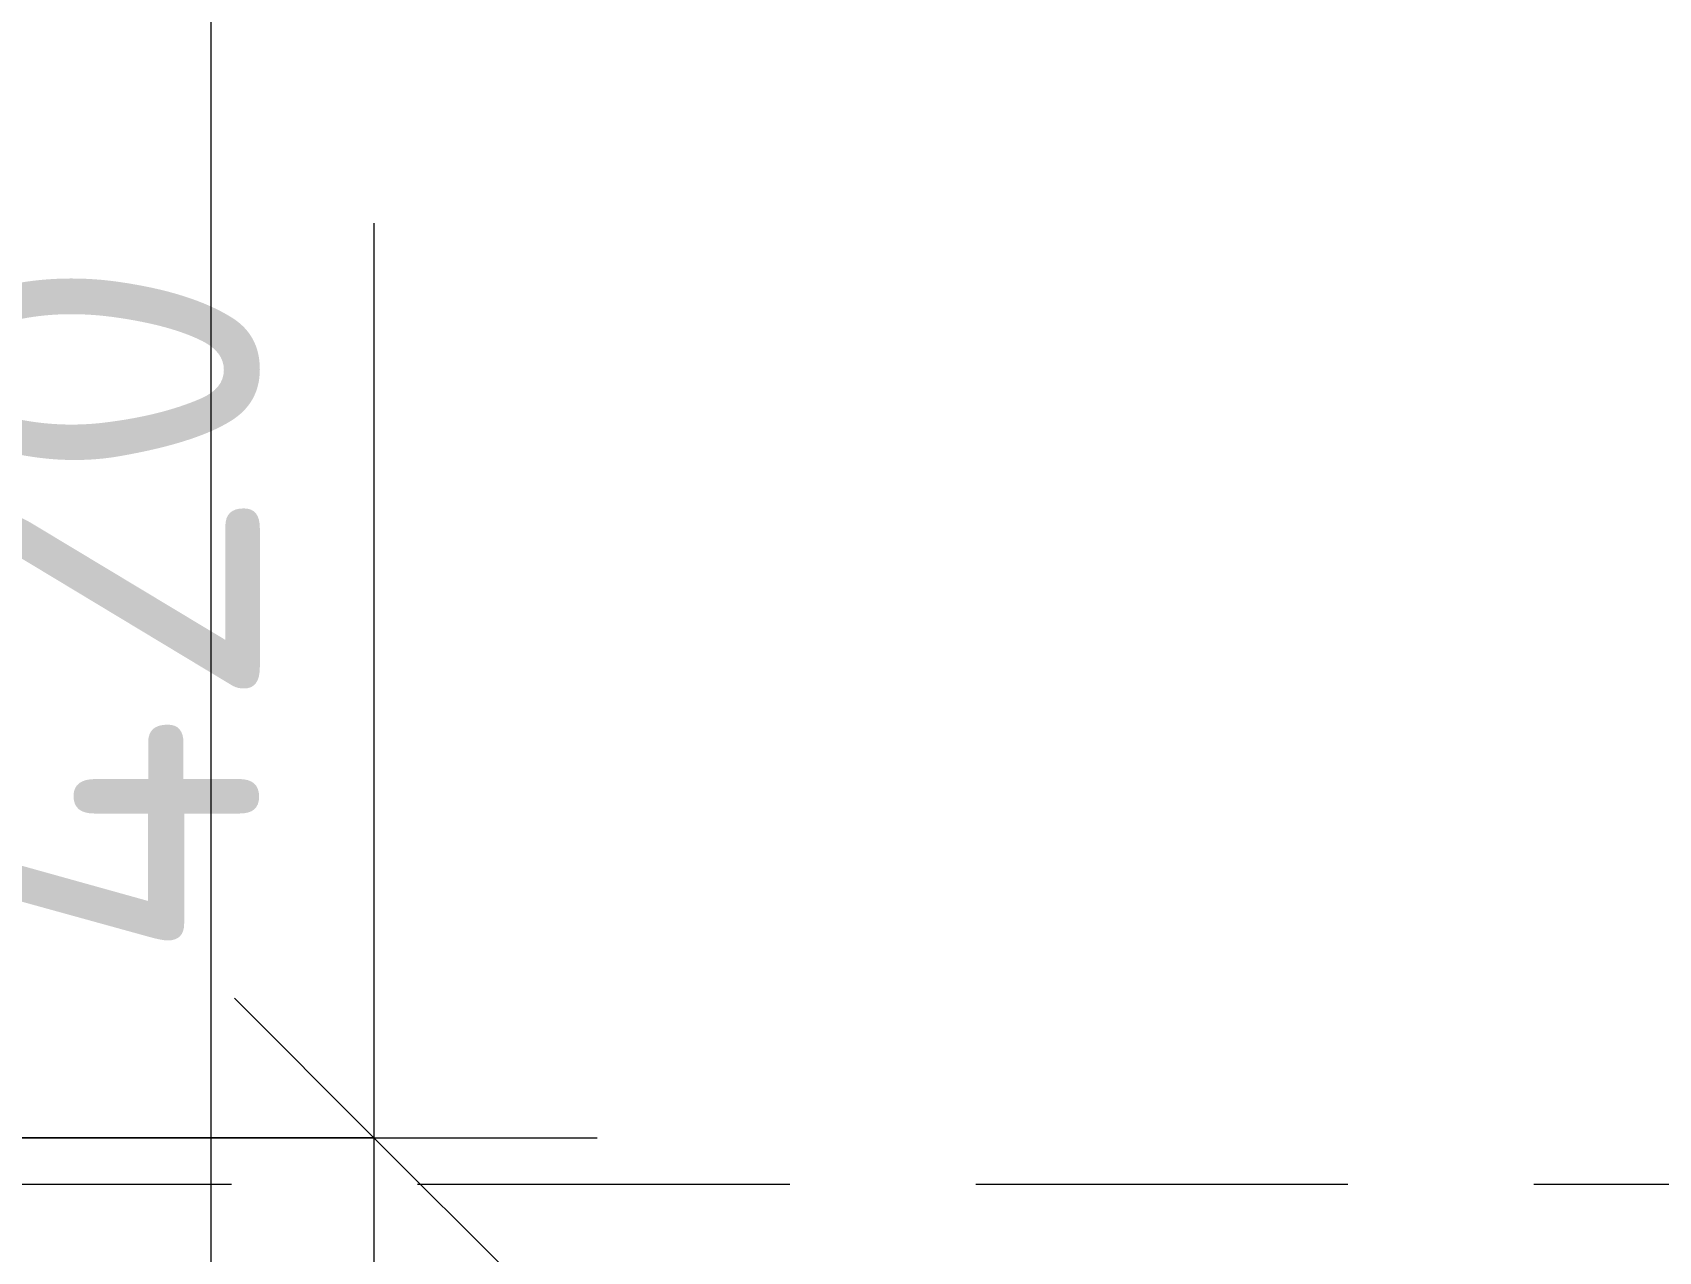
# Model space of a CAD drawing. Header units: millimetres. Extents: x 81037 to 284518, y -8553 to 29000.
# Drawn here: x 92764 to 93638, y 464 to 1119 of the extents above; entities that cross this region are included whole.
import ezdxf

# ---------------------------------------------------------------- set-up
doc = ezdxf.new("R2010")
doc.units = ezdxf.units.MM
doc.linetypes.add('ADSK_Штрих_ш2 п1', pattern=[300, 200, -100])
doc.linetypes.add('Осевая', pattern=[3175, 634.9999999999999, -476.25, 1587.5, -476.25])
for name, color, linetype, lineweight in [('A-ANNO-DIMS', 7, 'Continuous', 9), ('A-ANNO-DIMS-100', 7, 'Continuous', 9), ('A-DETL-1', 7, 'ADSK_Штрих_ш2 п1', 9), ('Оси', 7, 'Continuous', 9), ('Оси-2', 7, 'Осевая', 9)]:
    doc.layers.add(name, color=color, linetype=linetype, lineweight=lineweight)
doc.styles.add('ISOCPEUR_1', font='isocpeur.ttf', dxfattribs={"width": 0.9, "height": 200})
doc.dimstyles.new('ISO-2_0_0_9К_Средний_округл2_1', dxfattribs={"dimscale": 304.8, "dimtxt": 199.196235162063, "dimasz": 0.4921259842519685, "dimexe": 0.3937007874015748, "dimexo": 0, "dimgap": 0, "dimtad": 1, "dimdec": 0, "dimrnd": 10, "dimzin": 0, "dimdsep": 46, "dimtxsty": 'ISOCPEUR_1', "dimblk1": 'OBLIQUE', "dimblk2": 'OBLIQUE', "dimsah": 1, "dimcen": 0.09, "dimdle": 0.3937007874015748, "dimazin": 0, "dimtfac": 1, "dimtdec": 4, "dimtix": 1, "dimtmove": 1, "dimatfit": 3, "dimfxl": 1, "dimtvp": 1, "dimtolj": 1, "dimtzin": 0, "dimarcsym": 2})

# ---------------------------------------------------------------- blocks, each defined once
blk = doc.blocks.new('DIMBLOCK28-План монтажа стен и перегородок 2 этажа в осях 23_33')
at = {"layer": 'A-ANNO-DIMS-100'}
for p, q in [((92947.47109940561, 1016.610566825291), (92947.47109940561, 518.218096501165)), ((92947.47109940561, 644.9999999980837), (92947.47109940561, -19.99999466471506)), ((92445.9999999986, 524.9999999980853), (93067.4710994056, 524.9999999980832)), ((92947.47109940561, 524.9999999980836), (92445.9999999986, 524.9999999980852)), ((92947.47109940561, 518.218096501165), (92947.47109940561, 312.5000026666843)), ((93053.53711658358, 100.0000053352846), (92827.4710994056, 100.0000053352853)), ((92947.47109940561, 100.0000053352849), (93053.53711658358, 100.0000053352846))]:
    blk.add_line(p, q, dxfattribs=at)
at = {"layer": 'A-ANNO-DIMS-100', "lineweight": 20}
for p, q in [((92947.47109940561, 524.9999999980836), (92872.47109940561, 599.9999999980837)), ((92947.47109940561, 524.9999999980836), (93022.47109940561, 449.9999999980836)), ((92947.47109940561, 100.0000053352849), (92872.47109940561, 175.000005335285)), ((92947.47109940561, 100.0000053352849), (93022.47109940561, 25.00000533528486))]:
    blk.add_line(p, q, dxfattribs=at)
at = {"layer": 'A-ANNO-DIMS-100', "color": 0, "insert": (92686.17995012496, 618.218096501165), "char_height": 200, "width": 478.0709643889512, "attachment_point": 1, "rotation": 90, "line_spacing_factor": 1.149209049011902, "style": 'ISOCPEUR_1'}
blk.add_mtext('420', dxfattribs=at)
blk = doc.blocks.new('_Oblique')
at = {"color": 0, "linetype": 'ByBlock', "lineweight": -2}
blk.add_line((-0.5, -0.5), (0.5, 0.5), dxfattribs=at)

msp = doc.modelspace()

# ---------------------------------------------------------------- linework, layer by layer
at = {"layer": 'A-DETL-1'}
msp.add_line((92370.99999999857, 499.9999999980855), (96670.99999999857, 499.9999999980716), dxfattribs=at)
at = {"layer": 'Оси'}
msp.add_line((92859.99996564332, -1906.258590699899), (92859.99996564332, 593.7414093001015), dxfattribs=at)
at = {"layer": 'Оси-2'}
msp.add_line((92859.99996564332, 593.7414093001015), (92859.9999656434, 19415.09724196727), dxfattribs=at)

# ---------------------------------------------------------------- dimensions: what is measured, and where the dimension line sits
at = {"layer": 'A-ANNO-DIMS'}
dim = msp.add_linear_dim(base=(92947.47109940564, 100.0000053352846), p1=(92445.9999999986, 524.9999999980852), p2=(93053.53711658358, 100.0000053352846), angle=89.99999999999991, dimstyle='ISO-2_0_0_9К_Средний_округл2_1', override={"dimpost": '<>', "dimfxl": 741.4353265739172}, dxfattribs=at)
dim.commit()
dim.dimension.update_dxf_attribs({"geometry": 'DIMBLOCK28-План монтажа стен и перегородок 2 этажа в осях 23_33', "text_midpoint": (92819.51328345829, 857.2535786956405), "dimtype": 160, "text_rotation": 89.99999999999991})

doc.saveas('drawing.dxf')
